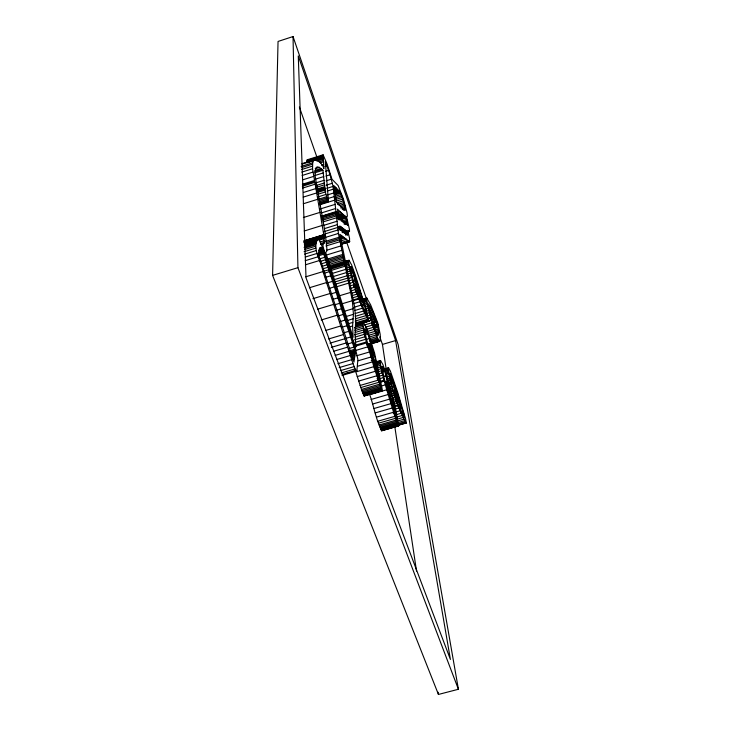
<?xml version="1.0" encoding="UTF-8"?>
<svg xmlns="http://www.w3.org/2000/svg" width="731" height="731" viewBox="0 0 731 731"><rect width="100%" height="100%" fill="white"/><g stroke="black" fill="none" stroke-linecap="round" stroke-linejoin="round"><path stroke-width="1.1" d="M341.121 244.419L349.546 241.842L349.546 238.343L347.682 230.338L349.519 231.471M397.892 425.369L406.235 422.993L405.696 419.338L397.801 392.693L390.391 371.101L388.609 367.885L384.232 369.082M364.495 395.014L364.294 396.001L361.872 390.71L355.796 371.96L373.751 366.697L382.085 390.847L382.066 388.463L374.546 352.991L366.67 328.347L363.024 321.878L355.568 324.125M348.532 261.762L349.043 260.254L351.648 264.978L355.485 275.55L365.838 308.318L368.872 321.284L363.59 311.013L356.098 291.897L350.551 273.056L348.532 261.762L345.352 262.731M272.59 275.377L278.045 41.448L293.03 36.55L398.167 344.639L458.41 689.269L438.436 694.45L272.59 275.377L297.928 267.665L293.03 36.55M380.029 361.735L380.568 360.493L382.907 364.559L389.221 382.998L395.763 409.78L398.55 426.1L394.841 416.35L386.736 389.769L382.094 372.874L380.029 361.735L375.853 362.951M347.581 225.075L346.101 217.253L337.448 209.167L338.873 218.423L347.536 225.185M353.722 347.508L355.814 346.887L353.338 341.039L323.166 247.279L322.864 244.245L324.198 242.4L323.769 234.688L312.548 168.742L312.704 162.785L313.48 160.546L315.107 159.532C319.219 160.829 322.736 164.393 323.906 168.578L323.093 154.798L307.23 159.787L307.175 162.684L312.502 161.012M328.32 201.719L325.286 191.97L322.947 170.268L319.41 167.381L317.208 166.814L315.746 168.057L314.997 175.312L325.213 233.253L326.858 248.503L326.675 251.501L325.651 252.46L353.128 337.302L352.58 325.999L353.448 314.33L352.342 300.715L338.426 233.436L333.089 186.414L330.065 174.764L325.313 161.441L328.438 201.217L319.675 204.397M394.777 390.491C396.458 400.698 402.936 407.88 404.599 417.136C397.49 405.02 391.807 388.773 389.952 373.897L397.591 398.176L394.813 390.537L392.657 391.122M376.145 326.236C374.647 326.437 372.819 319.758 374.619 322.59L371.659 313.891L369.292 310.437L374.427 328.164L377.918 335.648L378.667 332.87L378.146 326.583L375.122 317.3C375.131 320.26 378.886 326.328 374.062 326.848M366.414 298.842L366.715 298.038L370.59 304.726L377.863 323.075L380.184 334.369L380.394 338.544L379.645 341.368L377.406 337.914L372.819 325.03L368.15 308.336L366.414 298.842L363.243 299.792M373.751 366.697C370.425 351.995 362.96 336.845 363.024 321.878M381.856 430.385C376.593 422.28 373.614 405.403 369.749 394.694L386.736 389.769M355.814 346.887L355.102 333.647L355.878 321.466L354.608 306.728L339.842 234.249L349.546 241.842M356.92 370.325L357.898 359.451L355.513 349.007L323.129 248.905L318.387 237.721C311.232 248.394 321.256 260.876 322.974 271.585L352.972 363.554L355.741 370.443L356.308 371.165L356.92 370.325L353.795 371.238M355.074 353.859L355.092 351.273L353.895 347.097L323.742 254.214C321.128 238.827 316.889 253.154 320.096 259.103L353.968 362.083L355.074 353.859L350.789 355.12M406.235 422.993C397.07 406.345 390.171 386.9 388.399 367.867M323.924 243.386L320.772 244.355M307.038 160.592L322.956 155.584M307.047 161.112L322.983 156.096M307.084 161.688L323.047 156.662M302.077 163.634L323.102 157.128M307.157 162.428L323.129 157.403M302.04 164.146L313.48 160.546M315.701 160.007L323.157 157.658M315.719 160.281L323.184 157.933M316.87 161.122L323.285 159.111M301.117 166.43L312.704 162.785M319.1 161.798L323.394 160.454M301.912 167.536L312.512 164.201M320.279 162.812L323.504 161.798M301.775 169.482L312.429 166.138M321.567 165.233L323.723 164.557M301.821 172.105L312.548 168.742M315.143 168.715L319.41 167.381M324.957 166.467L327.059 165.809M314.769 170.515L321.083 168.532M302.113 175.486L312.895 172.105M314.695 171.639L322.024 169.345M314.632 172.872L322.947 170.268M325.514 171.365L328.658 170.378M315.171 175.431L323.504 172.827M302.716 179.826L313.562 176.427M314.348 179.506L323.796 176.555M325.88 176.07L330.065 174.764M302.351 184.267L314.33 180.52M302.533 185.199L314.522 181.452M302.342 186.25L314.705 182.394M315.628 182.951L324.098 180.301M302.68 188.068L315.07 184.212M326.108 180.831L331.344 179.196M315.792 185.637L324.308 182.978M315.911 187.492L324.454 184.833M326.108 185.217L332.404 183.253M303.502 192.436L315.929 188.561M317.099 189.037L324.601 186.697M317.153 189.886L324.674 187.547M317.163 190.033L324.683 187.684M317.181 190.298L324.71 187.958M317.217 190.572L324.747 188.223M317.236 190.745L324.765 188.397M317.245 190.846L324.774 188.497M317.272 191.074L324.792 188.598M317.281 191.193L324.82 188.845M326.775 188.379L333.089 186.414M317.309 191.403L324.847 189.055M317.336 191.613L324.884 189.265M317.446 192.463L324.993 190.115M303.255 197.114L316.779 192.911M333.254 187.84L335.31 187.2L340.28 192.326L344.356 203.949L345.434 209.203L345.023 210.592L336.571 202.341L333.775 185.546L335.31 187.2M333.446 188.068L335.511 187.419M333.656 188.324L335.712 187.684M333.72 188.406L335.776 187.766M334.04 188.762L336.096 188.123M327.113 191.102L333.455 189.128M317.72 194.327L325.286 191.97M334.688 189.42L336.735 188.79M334.104 190.407L337.366 189.393M334.761 190.965L338.005 189.95M318.213 196.849L325.798 194.492M334.341 191.814L338.654 190.471M334.935 192.216L339.221 190.882M327.497 194.894L333.884 192.911M335.163 192.399L339.449 191.074M335.419 192.664L339.687 191.339M334.634 193.395L339.961 191.741M303.319 203.757L317.967 199.207M334.962 193.98L340.28 192.326M318.753 199.161L326.355 196.794M335.355 194.784L340.664 193.139M319.1 200.376L326.702 198.01M327.881 198.558L334.314 196.557M334.853 196.429L341.222 194.455M319.493 201.601L327.095 199.243M335.419 197.854L341.779 195.881M319.904 202.725L327.497 200.367M320.26 203.556L327.844 201.199M319.812 203.885L328.438 201.217M319.447 204.36L328.109 201.674M335.986 199.38L342.336 197.416M319.639 204.808L334.743 200.13M335.483 201.354L342.894 199.06M337.11 202.779L343.451 200.815M320.004 209.048L335.227 204.342M337.603 204.442L343.945 202.478M339.065 205.585L344.356 203.949M303.374 217.518L320.342 212.273M340.472 206.645L344.703 205.338M321.293 212.949L335.675 208.499M340.756 207.979L344.995 206.672M342.062 208.965L345.242 207.979M321.539 216.093L336.004 211.624M343.259 209.505L345.37 208.774M343.278 209.651L345.397 208.92M343.287 209.715L345.416 209.057M321.576 216.55L336.05 212.081M343.305 209.861L345.434 209.203M321.622 217.162L336.114 212.694M336.863 212.584L340.043 211.606M321.667 217.683L336.169 213.205M337.018 214L341.222 212.703M321.777 219.035L336.315 214.548M337.155 215.371L342.364 213.763M322.928 220.077L336.47 215.901M337.74 215.883L342.921 214.284M337.174 216.604L343.369 214.695M337.64 217.006L343.817 215.106M323.093 221.913L336.671 217.728M338.106 217.418L344.264 215.517M338.371 217.646L344.511 215.755M338.526 217.783L344.666 215.892M337.667 218.24L344.822 216.038M337.832 218.377L344.977 216.175M338.608 218.359L345.16 216.349M337.749 218.898L345.379 216.55M339.074 218.761L345.608 216.751M339.312 218.971L345.827 216.961M338.398 219.446L346.019 217.144M338.462 219.51L346.101 217.253M338.544 219.72L346.138 217.381M339.668 219.519L346.174 217.518M339.705 219.665L346.211 217.664M339.751 219.83L346.256 217.829M304.206 230.996L322.499 225.358M323.385 225.459L337.064 221.246M341.249 221.082L346.677 219.41M342.647 222.023L346.987 220.68M324.683 228.538L337.384 224.636M343.945 222.663L347.198 221.657M344.054 223.357L347.316 222.361M345.169 223.32L347.344 222.653M345.196 223.576L347.38 222.909M344.146 224.17L347.408 223.165M345.26 224.097L347.444 223.43M345.324 224.563L347.499 223.887M338.316 227.085L340.427 226.491L347.28 231.626L344.1 232.549L347.326 231.69L347.682 235.236L346.649 234.304M323.732 231.754L337.576 227.496M338.407 227.158L340.472 226.528L339.833 225.934L339.677 229.05L346.585 234.222M338.681 227.359L340.737 226.729M338.316 228.173L341.395 227.222M339.869 228.383L342.044 227.716M339.44 229.196L342.693 228.191M325.021 233.947L337.868 230.009M339.01 230L343.323 228.675M304.151 240.709L323.769 234.688M304.16 240.874L323.778 234.852M304.16 241.084L323.787 235.062M304.16 241.257L323.796 235.227M340.737 230.128L343.954 229.141M304.169 241.669L323.824 235.638M304.178 242.089L323.851 236.049M341.368 230.585L344.575 229.607M303.959 242.445L318.113 238.105M304.653 242.336L323.879 236.506M341.998 231.033L345.187 230.055M304.215 243.103L317.729 238.955M318.734 238.708L323.924 237.118M342.446 231.361L345.736 230.466M342.775 231.599L345.946 230.621M318.78 239.32L323.97 237.73M342.007 232.129L346.22 230.832M304.79 243.679L317.336 239.832M325.533 237.392L338.426 233.436M343.369 232.029L346.521 231.06M343.671 232.248L346.823 231.279M304.343 244.602L316.943 240.746M342.885 232.75L347.07 231.462M318.844 240.243L324.043 238.644M347.115 231.837L349.171 231.206M347.262 232.056L349.308 231.435M347.389 232.175L349.528 231.462L349.464 229.497L346.677 217.281L347.389 216.038L347.033 212.748L343.351 198.795L338.133 185.528L332.002 179.241L327.15 164.164L323.093 154.798M304.955 245.25L316.56 241.696M344.31 233.207L347.453 232.248M345.461 233.408L347.554 232.769M304.516 246.265L316.185 242.692M345.544 233.874L347.636 233.235M320.004 241.988L324.18 240.709M345.608 234.304L347.7 233.664M304.096 247.343L315.829 243.752M345.644 234.678L347.746 234.039M345.672 235.007L347.773 234.368M325.121 241.486L342.163 236.332M304.891 248.056L315.6 244.775M321.055 243.359L324.198 242.4M340.079 238.078L343.186 237.127M320.799 244.337L324.061 243.295M326.446 242.491L339.412 238.525M304.9 249.472L315.637 246.183M321.073 244.437L323.193 243.788M340.491 239.211L344.593 237.959M326.693 243.834L339.677 239.859M304.078 251.72L315.911 248.101M339.915 241.166L346.393 239.183M325.953 245.981L340.034 241.678M319.328 248.193L321.494 247.526M319.538 248.723L321.704 248.056M340.628 242.729L348.084 240.453M304.58 254.132L316.432 250.505M318.789 249.965L322.042 248.979M318.963 250.468L322.216 249.481M340.573 244.09L349.043 241.504M341.404 244.008L349.802 241.44M319.237 251.281L322.49 250.294M318.414 252.378L322.746 251.053M326.739 250.24L340.884 245.927M305.32 257.02L317.19 253.392M318.643 253.081L322.974 251.756M318.862 253.739L323.184 252.414M317.985 254.726L323.394 253.072M324.007 273.312L329.398 271.658M318.332 255.859L323.742 254.214M305.22 260.693L318.168 256.745M326.492 255.018L341.779 250.358M319.337 258.938L324.747 257.294M305.357 264.823L319.374 260.556M327.186 259.194L342.656 254.479M320.141 261.433L325.551 259.788M327.451 260.492L342.94 255.777M320.955 263.928L326.355 262.283M327.744 261.799L343.241 257.084M329.078 262.822L343.552 258.418M321.768 266.413L327.168 264.777M329.416 264.357L343.908 259.953M329.718 265.773L344.228 261.369M344.593 261.515L349.043 260.254M344.42 261.771L348.632 260.492M346.22 261.47L348.312 260.839M322.572 268.898L327.972 267.263M344.319 262.283L348.541 261.004M329.946 266.97L344.456 262.484M329.973 267.107L344.493 262.694M330.001 267.263L344.529 262.849M330.165 268.186L344.712 263.772M345.407 263.754L348.596 262.785M330.375 269.227L344.922 264.814M305.75 276.811L322.974 271.585M323.385 271.393L328.776 269.757M345.553 265.024L348.742 264.055M345.562 265.152L348.76 264.183M330.659 270.58L345.224 266.166M345.781 266.623L348.979 265.645M346.074 268.25L349.272 267.281M332.358 273.403L345.918 269.3M346.43 270.041L349.637 269.063M325.35 277.424L330.741 275.797M346.85 271.969L350.058 270.991M333.071 276.62L346.658 272.508M347.335 274.024L350.551 273.056M334.835 279.47L347.399 275.669M309.368 287.758L326.547 282.568M347.874 276.199L351.099 275.231M327.159 282.961L332.541 281.334M350.816 276.775L353.959 275.825L359.012 293.085L355.714 284.167L356.317 286.744L361.626 301.008L364.394 305.394L367.108 315.271L362.695 306.545L355.878 289.257L351.565 274.216L350.606 266.45L353.959 275.825M334.314 282.139L347.947 278.018M348.477 278.484L351.702 277.515M334.825 284.414L348.477 280.302M349.135 280.859L352.36 279.891M328.959 288.471L334.332 286.854M352.415 281.709L355.558 280.768M336.461 286.808L349.08 282.998M349.838 283.308L353.064 282.34M350.569 285.748L353.804 284.779M353.676 285.529L355.787 284.889M353.74 285.794L355.851 285.163M353.813 286.095L355.933 285.455M312.959 298.659L330.11 293.496M353.905 286.406L356.015 285.766M353.996 286.726L356.107 286.095M330.75 293.972L336.123 292.354M354.096 287.055L356.207 286.415M350.25 288.489L354.553 287.201M351.026 290.865L355.321 289.577M339.321 295.799L350.99 292.299M355.467 290.984L357.578 290.353M351.803 293.186L356.098 291.897M332.541 299.454L337.905 297.837M358.135 292.373L360.2 291.751L363.28 301.857L360.063 295.845L351.127 266.632L353.813 272.608L360.2 291.751M351.52 295.753L356.883 294.145M356.719 294.465L358.83 293.835M352.305 297.919L357.66 296.311M317.61 309.195L333.656 304.379M334.323 304.918L339.687 303.31M353.091 299.975L358.437 298.376M341.624 303.922L352.342 300.715M353.347 300.624L358.693 299.025M371.942 323.531L374.053 322.901M362.338 299.363L366.715 298.038M362.75 299.436L366.944 298.175M363.289 299.317L366.45 298.376M364.093 299.463L367.236 298.522M359.533 301.638L361.626 301.008M363.27 300.468L366.441 299.518M353.375 303.685L359.771 301.766M363.353 301.346L366.533 300.395M336.105 310.364L341.459 308.765M363.508 302.451L366.697 301.492M363.764 303.868L366.953 302.908M361.16 305.001L363.243 304.379M353.685 307.376L361.132 305.147M361.525 305.567L363.599 304.946M361.818 305.923L363.892 305.302M343.433 311.57L353.21 308.646M362.037 306.097L367.282 304.535M321.174 319.995L337.192 315.207M365.546 306.983L367.684 306.344M354.983 310.447L362.402 308.226M337.941 316.02L343.296 314.421M368.269 307.376L370.352 306.755L372.061 310.2L374.281 315.253L375.25 322.645L371.394 311.963L368.552 307.011L368.378 303.767L370.352 306.755M366.021 308.966L368.15 308.336M363.49 309.917L365.546 309.304M369.109 308.994L371.184 308.372M355.138 313.535L363.59 311.013M346.174 316.496L353.448 314.33M366.551 311.114L368.689 310.474M364.184 312.329L366.249 311.717M369.996 310.821L372.061 310.2M355.22 316.331L364.696 313.508M366.067 313.709L369.283 312.758M339.778 321.658L345.123 320.068M370.937 312.868L372.993 312.247M346.933 320.635L353.256 318.753M355.229 318.844L365.719 315.719M369.566 314.522L371.659 313.891M367.784 315.792L369.932 315.152M372.225 315.865L374.281 315.253M355.175 321.083L366.67 317.656M372.326 316.285L374.382 315.673M370.59 316.962L372.673 316.34M325.779 330.43L340.701 325.989M348.541 323.678L352.808 322.408M368.479 318.296L370.626 317.665M368.552 318.533L370.69 317.894M356.098 322.736L367.547 319.328M341.615 327.296L346.951 325.706M355.476 323.714L367.949 320.004M370.507 319.849L373.642 318.926M355.403 324.5L368.305 320.644M362.302 322.81L368.525 320.964M349.354 326.958L352.58 325.999M355.33 325.14L362.594 322.983M363.535 322.718L371.403 320.333M363.7 322.819L368.972 321.229M355.339 326.044L362.622 323.879M372.399 321.951L374.482 321.329M354.398 327.525L362.731 325.048M364.605 324.948L372.116 322.718M371.933 323.467L374.062 322.956M371.978 323.641L374.098 323.065M354.581 328.959L362.941 326.474M372.079 324.007L374.19 323.376M372.17 324.299L374.281 323.678M343.451 332.934L348.788 331.344M372.262 324.582L374.373 323.961M372.353 324.847L374.464 324.226M365.317 327.26L374.546 324.454M354.855 330.613L363.225 328.128M372.655 325.551L374.756 324.92M328.594 338.965L343.488 334.551M375.56 325.03L377.744 324.39M375.633 325.322L377.808 324.683M373.23 326.328L375.323 325.706M375.707 325.688L377.881 325.039M373.605 326.775L377.964 325.478M372.682 327.095L376.346 325.98M355.211 332.477L363.59 329.992M367.099 329.16L373.532 327.25M373.687 327.287L378.055 325.989M363.883 330.348L366.057 329.699C369.822 337.749 371.64 346.796 372.499 355.604L369.283 343.872L367.044 344.356M373.779 327.881L378.146 326.583M364.321 331.18L366.496 330.54M373.87 328.566L378.247 327.269M354.59 334.844L364.038 332.038M364.796 332.166L366.971 331.527M367.803 331.28L374.226 329.37M329.983 343.168L344.858 338.755M345.279 338.563L350.606 336.982M374.354 330.147L378.448 328.941M364.212 333.619L367.465 332.651M355.102 337.073L364.559 334.277M368.488 333.281L374.912 331.381M374.473 331.646L378.585 330.43M364.696 334.761L367.94 333.802M375.57 332.651L378.658 331.737M369.164 335.145L375.579 333.254M354.626 339.787L365.153 336.68M376.593 333.482L378.667 332.87M331.362 347.353L346.229 342.958M376.52 334.433L378.603 333.82M369.813 336.872L376.227 334.981M376.383 335.209L378.466 334.588M347.106 344.146L352.424 342.574M355.284 342.346L365.82 339.23M365.966 339.504L369.219 338.544M369.374 338.755L376.84 336.552M369.959 340.116L377.406 337.914M333.793 351.227L347.6 347.152M356.006 345.041L366.551 341.925M370.489 341.249L377.927 339.056M355.211 346.275L366.807 342.857M348.577 348.669L353.895 347.097M370.964 342.163L378.384 339.979M371.385 342.857L378.795 340.673M367.044 344.465L369.283 343.872L367.2 344.456M367.063 344.621L369.365 344.045M371.741 343.314L379.142 341.139M367.09 344.831L369.246 343.798M371.549 343.451L379.928 340.984M371.238 343.853L379.709 341.304M367.145 345.087L369.164 344.219M367.209 345.388L369.219 344.475M349.272 350.926L354.59 349.354M335.173 355.403L348.961 351.337M349.592 352.068L354.91 350.496M355.257 350.56L367.921 346.832M349.701 352.506L355.019 350.944M349.765 352.845L355.092 351.273M350.917 353.146L355.175 351.894M386.178 369.237L382.45 344.429L395.599 340.555L298.275 55.922L306.024 277.862L450.415 659.463L395.599 340.555M350.926 354.032L355.193 352.781M336.543 359.561L350.323 355.513M351.693 356.079L354.919 355.129M356.728 355.732L369.402 352.004M351.52 357.368L354.754 356.417M352.424 358.354L354.599 357.715M337.914 363.709L351.675 359.67M352.26 359.661L354.434 359.022M358.19 360.767L370.864 357.039M339.211 367.583L352.972 363.554M371.247 360.685L373.331 360.072L369.283 344.776M373.303 360.328L375.469 359.698L369.365 337.603L372.965 352.744L373.541 359.369L378.877 375.697L375.469 359.698M340.335 370.663L354.069 366.642M357.523 366.277L372.317 361.936M375.981 361.836L380.568 360.493M375.88 362.265L380.047 361.05M341.286 372.947L355.001 368.936M374.217 364.349L376.392 363.709M376.949 363.581L380.093 362.667M342.062 374.446L355.741 370.443M346.494 373.377L349.619 372.463M377.086 364.769L380.23 363.846M342.053 375.414L356.701 371.129M377.306 366.194L380.458 365.272M375.058 368.186L377.233 367.556M377.607 367.83L380.76 366.907M380.76 367.757L382.825 367.154L384.762 371.247L388.399 385.712L389.358 392.51L386.187 381.189L386.324 382.267L391.094 399.857L395.846 414.011L396.778 419.941L384.241 378.749L381.993 366.578L382.825 367.154M381.015 368.196L383.081 367.592M377.973 369.648L381.134 368.726M381.408 368.927L383.464 368.323M357.231 376.584L375.186 371.33M381.692 369.84L383.885 369.201M384.077 369.31L388.609 367.885M384.734 369.365L387.85 368.461M385.045 369.475L388.188 368.561M378.42 371.64L381.582 370.718M382.139 370.845L384.332 370.206M385.045 370.188L388.188 369.265M381.481 372.207L384.762 371.247M385.109 371.129L388.262 370.215M378.923 373.797L382.094 372.874M385.246 372.317L388.408 371.394M358.656 381.079L376.602 375.844M385.456 373.724L388.627 372.801M385.484 373.861L388.654 372.938M379.499 376.109L382.678 375.186M386.818 375.113L388.938 374.5M383.802 376.419L385.986 375.78M377.141 378.594L379.215 377.991L380.221 384.351L366.898 340.646L365.025 332.587L364.769 328.31L366.057 329.699M377.297 378.987L379.371 378.384M380.138 378.557L383.318 377.625M387.156 376.812L389.276 376.191M360.091 385.447L378.018 380.23M387.549 378.631L389.669 378.009M380.842 381.125L384.022 380.193M360.803 387.567L378.722 382.35M380.029 382.313L384.268 381.079M387.987 380.559L390.116 379.937M385.374 382.075L387.439 381.472M361.434 389.468L379.343 384.259M388.481 382.587L390.61 381.966M361.872 390.71L379.773 385.511M390.783 382.669L392.867 382.066M381.089 386.087L385.328 384.853M362.311 391.917L380.202 386.726M389.029 384.707L391.158 384.086M362.731 393.04L380.613 387.85M363.133 394.036L380.997 388.855M389.614 386.891L391.743 386.27M363.508 394.877L381.354 389.696M392.227 387.138L394.301 386.535M363.837 395.508L381.664 390.336M364.02 395.791L381.838 390.619M364.084 395.873L381.902 390.701M364.294 396.001L382.194 390.729M390.235 389.139L392.373 388.517M390.902 391.432L393.031 390.811M392.648 391.204L394.868 390.637M395.498 390.5L392.675 391.432L394.777 390.857M371.129 399.455L388.124 394.53M391.578 393.689L395.27 392.757M393.269 393.653L395.37 393.05M389.724 396.44L391.917 395.809L386.069 374.756L389.605 389.367L390.354 396.092L395.334 411.379L391.917 395.809M392.264 395.9L394.393 395.288M396.083 396.01L398.139 395.416L400.88 404.983L398.486 400.506L390.272 373.614L398.139 395.416M372.499 404.069L389.495 399.163M392.958 398.048L395.087 397.426M390.765 400.296L392.821 399.693M392.584 400.424L395.782 399.501M395.462 399.866L397.554 399.254M393.269 402.397L396.467 401.474M373.861 408.556L390.847 403.649M396.403 402.342L398.486 401.739M393.945 404.27L397.143 403.357M394.612 406.034L397.801 405.111M394.831 406.573L398.02 405.659M397.847 405.888L399.93 405.285M375.204 412.905L392.191 408.008M398.386 407.048L400.46 406.454M394.685 409.177L398.925 407.962M399.144 408.428L401.209 407.834M399.418 408.784L401.483 408.19M399.866 408.839L401.922 408.254M399.775 408.949L401.831 408.355M376.547 417.127L393.525 412.238M395.836 411.982L400.067 410.767M393.278 413.38L395.361 412.777M401.017 412.211L403.064 411.617M396.906 414.495L401.118 413.28M401.319 413.253L403.375 412.668M377.872 421.22L394.841 416.35M401.949 415.446L404.005 414.861M396.851 417.035L402.096 415.528M378.539 423.203L395.498 418.333M397.765 419.009L403 417.502M379.133 424.976L396.074 420.115M379.535 426.136L396.476 421.284M397.573 421.01L403.832 419.219M379.937 427.26L396.869 422.408M398.349 422.454L404.581 420.663M380.321 428.293L397.244 423.45M398.011 423.943L405.266 421.86M380.687 429.216L397.6 424.373M398.331 424.382L405.568 422.308M397.582 425.104L405.842 422.737M381.025 429.974L397.92 425.131M397.746 425.287L406.299 422.82M381.317 430.532L398.651 425.579M381.481 430.769L398.34 425.935M381.536 430.833L398.633 425.945M307.23 159.787L307.961 160.445M379.215 377.991L373.331 360.072M297.928 267.665L458.41 689.269M299.363 107.009L317.035 157.503M346.732 242.372L366.286 298.23M379.818 336.909L382.45 344.429M438.088 692.193L438.436 694.45M394.822 426.74L416.524 571.075"/></g></svg>
